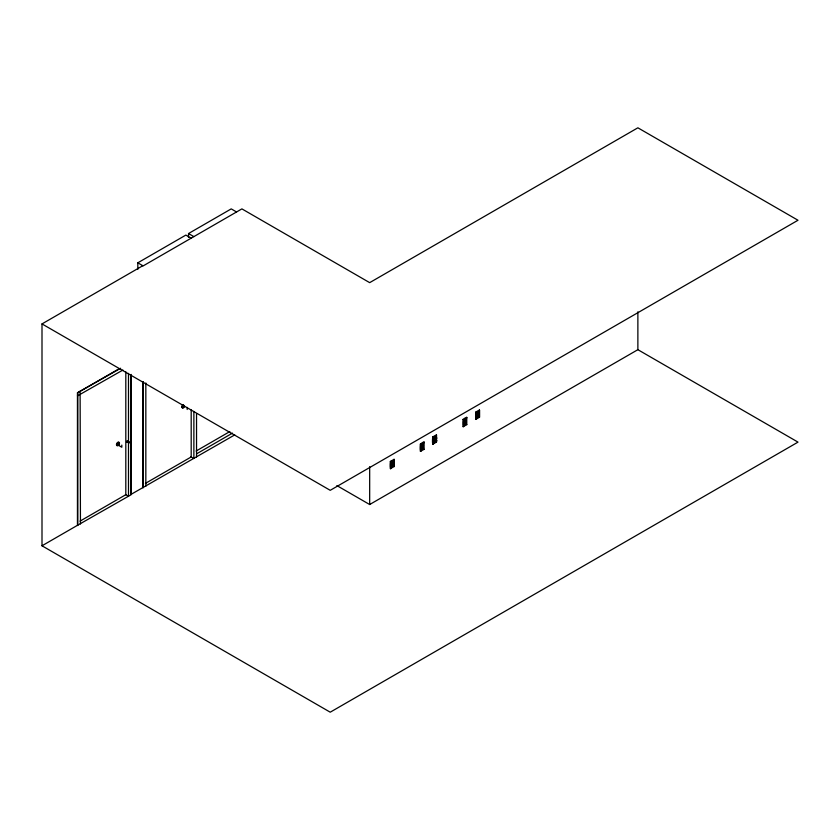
<?xml version="1.0" encoding="UTF-8"?>
<svg xmlns="http://www.w3.org/2000/svg" width="840" height="840" viewBox="0 0 840 840"><rect width="100%" height="100%" fill="white"/><g stroke="black" fill="none" stroke-linecap="round" stroke-linejoin="round"><path stroke-width="1.26" d="M118.787 443.877L117.968 443.405L117.569 444.769L121.811 447.258L121.811 445.084M127.796 441.378C127.627 439.183 125.339 443.142 127.323 442.197M392.007 463.344C392.868 462.042 391.829 465.245 392.102 462.62L393.026 462.084L393.026 462.767L392.102 463.302L392.28 462.126M392.007 465.696C392.868 464.394 391.829 467.596 392.102 464.971L393.026 464.436L393.026 465.119C390.485 466.546 394.506 463.06 391.766 464.782M392.774 463.239L392.291 463.774L391.766 463.019L392.69 462.578M422.026 446.281L422.3 444.791M465.486 423.602L464.489 422.793L465.329 422.3L465.749 423.14C464.289 423.15 464.782 423.192 465.444 423.895M465.381 421.144L465.014 421.796L465.171 421.197M465.024 423.812L464.73 423.98M465.203 422.436L465.885 422.268A1.397 0.809 -60 0 1 465.885 423.791L464.646 424.494A1.397 0.809 -60 0 1 464.678 422.971L464.762 422.835M465.087 422.289L464.331 422.772A1.397 0.809 -60 0 0 464.1 423.507M477.677 412.818L477.498 413.994L478.422 412.776L477.498 413.312L477.74 414.498L477.803 413.931M477.96 415.096L478.558 414.95A1.397 0.809 -60 0 1 478.558 416.472L478.464 416.608M477.162 413.711L478.044 414.173M477.162 415.475L477.162 416.157C477.96 416.84 478.506 415.013 477.099 414.666M477.939 414.666L478.013 416.052M392.343 466.158L392.774 465.591M422.625 444.602L423.045 445.431L422.121 445.967L422.195 444.854M422.688 446.911L423.045 447.794L422.121 448.319L422.867 446.712M422.026 448.634L423.181 448.445A1.397 0.809 -60 0 0 423.181 446.922L421.628 447.416M464.825 421.312L465.749 420.094L465.413 420.588M477.498 416.356L477.834 414.74L478.422 415.128L477.498 416.356L477.498 415.663C478.663 414.204 478.663 416.756 477.456 415.328M392.354 465.832L391.766 465.37C394.411 464.279 391.314 465.455 393.151 465.769M477.75 416.524L477.75 416.356M432.716 444.245L436.411 442.113L436.454 434.847L432.716 436.947C431.666 446.786 434.332 446.513 433.43 437.356L432.716 436.947M422.436 446.849L422.31 448.802M390.348 468.699L394.044 466.568L394.118 459.354L390.348 461.401C389.298 471.24 391.976 470.978 391.062 461.811L390.348 461.401M436.38 435.656L433.43 437.356M479.535 417.322L479.483 410.004L479.441 417.27L475.755 419.401L475.755 412.094L479.441 409.962M391.923 462.578L393.162 461.906A1.397 0.809 -60 0 1 393.162 463.428M393.151 463.418L392.007 464.173M421.628 445.064L422.121 445.967M422.709 445.242L422.31 446.439M422.772 448.214L422.079 447.3M423.181 448.434L422.026 449.19A1.397 0.809 -60 0 1 421.985 447.615L423.181 446.922M464.762 420.483L464.678 420.609A1.418 0.819 -60 0 0 464.646 422.142L465.875 421.428A1.397 0.809 -60 0 0 465.885 419.916L465.476 419.654M464.646 422.951L465.791 422.195M465.003 423.181L465.413 422.94M476.931 414.54A1.397 0.809 -60 0 1 477.015 413.102L478.233 412.388M477.771 414.33L477.162 413.123C479.504 411.779 477.33 413.994 478.17 413.983M477.099 417.018L477.32 417.175A1.397 0.809 -60 0 1 477.351 415.653L478.548 414.918M392.406 463.334L392.007 463.617M392.69 461.895L392.123 463.134M465.612 422.604L464.825 422.982M433.766 440.192L436.706 438.102L436.044 436.558L433.766 437.871L433.766 440.192L436.706 438.102M433.766 442.88L436.706 440.8L436.044 439.257L433.766 440.57L433.766 442.88L436.706 440.8M392.616 464.363L393.162 464.257A1.397 0.809 -60 0 1 393.162 465.78M183.194 405.342L182.721 406.928M183.697 406.949L182.879 406.476L184.002 405.489M392.49 464.006L392.123 464.982M422.531 445.043L422.247 445.746M422.247 447.594L422.531 448.088M477.907 413.081L476.784 412.902L478.485 414.257L477.404 414.866A1.397 0.809 -60 0 1 477.351 413.291L478.558 412.598A1.397 0.809 -60 0 1 478.558 414.12L478.128 414.046M465.234 422.751L464.111 423.077L465.812 423.927M137.823 269.356L137.823 262.815L185.861 235.084L191.195 238.161M188.528 237.458L188.528 233.541L231.231 208.887L236.565 211.974M336.882 485.594L369.673 504.525L637.875 349.681L798 442.124L330.225 712.194L42 545.79L42 323.915L142.832 265.703M42 545.79L77.448 525.326L77.448 392.816L119.217 368.707M77.448 392.816L120.666 368.256M122.903 370.041L77.448 395.903M196.119 451.038L229.824 431.571M80.01 521.147L125.811 494.707L125.811 371.816M145.394 483.399L191.195 456.96L191.195 409.889M196.539 453.873L232.491 433.115M130.82 375.543L130.82 494.508L234.738 434.899M77.448 525.326L131.155 494.707L131.155 374.43M420.378 444.066C425.009 440.181 425.702 442.733 421.082 444.476L420.378 444.066C419.318 453.915 421.995 453.642 421.082 444.476M463.071 419.412C467.596 415.643 468.51 417.921 463.785 419.832L463.071 419.412C462.021 429.261 464.699 428.988 463.785 419.832M391.062 461.811L394.012 460.11M475.755 412.094L476.459 412.514L479.409 410.802M422.026 446.838L423.181 446.082A1.397 0.809 -60 0 0 423.181 444.57L421.943 445.253A1.397 0.809 -60 0 0 421.985 446.786L422.058 446.828M465.791 419.843L464.646 420.599A1.397 0.809 -60 0 0 464.678 422.132M476.784 413.406L476.889 412.85M422.121 445.284L422.636 444.99M465.098 421.659L465.791 421.575L464.835 421.092L465.329 419.947M477.162 413.805L478.086 413.269M477.519 413.837L478.286 412.933L477.456 412.566M391.913 463.06L393.089 463.554L391.923 464.132A1.397 0.809 -60 0 1 391.955 462.599M422.793 446.229L422.195 445.536M478.139 414.781L477.015 415.454A1.397 0.809 -60 0 0 476.931 416.892M393.068 464.184L391.923 464.94A1.397 0.809 -60 0 0 391.955 466.473L393.089 465.906M464.489 423.476L465.497 423.654M477.162 416.157L478.086 415.622M392.647 465.665L392.038 466.515M477.404 417.218L478.485 416.608L476.889 415.706M420.378 451.374L424.158 449.295M463.071 426.72L466.862 424.641M465.056 423.318L465.003 422.499L465.518 423.077M128.825 443.058C131.649 442.323 127.145 440.37 127.197 442.522M392.175 462.189L393.026 462.767L392.06 462.284M477.971 416.262L477.572 415.926M392.774 465.644L392.616 464.678M475.755 419.401L476.459 418.95L476.459 412.514M188.528 233.541L193.872 236.618M477.456 412.976L478.286 413.343M476.784 412.902L477.519 413.332M477.55 414.866L478.286 415.286M477.572 415.233L476.784 415.758L478.17 416.608M465.003 420.137L465.339 421.019L464.898 420.2M464.846 420.651L464.331 420.409A1.397 0.809 -60 0 0 464.1 421.155M464.898 420.882L465.486 421.25M464.489 421.029L465.497 421.575M464.489 421.124L465.066 421.554M464.111 422.572L464.846 423.003M137.823 262.815L143.157 265.902L241.899 208.887L369.673 282.649L637.875 127.806L798 220.248L330.225 490.319L42 323.915M436.506 442.166L436.454 434.847M422.142 445.736L422.751 446.019M421.722 446.639L423.045 447.101L421.785 447.447M422.3 447.143L422.814 447.72M422.195 447.888L422.793 448.308M421.785 448.035L422.793 448.581M393.089 461.864L392.038 462.462M392.942 462.126L392.123 462.63M392.28 462.808L392.616 462.326M392.175 462.872L392.774 463.292M391.639 463.218L392.375 463.638M392.175 465.224L392.742 465.538M394.139 466.62L394.044 459.27M391.766 465.465L392.343 465.895L391.639 465.57M80.115 391.282L80.451 523.981M190.869 456.761L193.872 458.493L193.872 411.432M125.486 494.508L128.489 496.251L128.489 373.359M118.388 443.142L117.474 443.384L117.233 444.581M433.766 437.871L434.427 439.415M433.766 440.57L434.427 442.113M637.875 311.829L637.875 349.681M478.086 412.587L478.191 413.395M466.767 417.281L466.767 424.589M465.339 422.688L465.339 423.37M436.044 436.558L436.044 438.869M436.044 439.257L436.044 441.567M424.074 441.935L424.074 449.243M422.195 447.206L422.121 448.319M369.673 466.683L369.673 504.525M196.539 413.501L196.539 456.96M187.194 407.369L187.194 409.511M145.834 382.956L145.834 486.234M143.157 381.875L143.157 487.767M142.832 381.685L142.832 487.578M77.773 393.015L77.773 525.525M182.847 407.799A1.89 1.092 -60 0 1 181.871 406.675A1.89 1.092 -60 0 1 183.194 404.565M184.475 406.844A1.89 1.092 -60 0 1 182.291 407.6A1.89 1.092 -60 0 1 183.53 404.765M117.138 445.578A1.89 1.092 -60 0 1 116.655 443.751A1.89 1.092 -60 0 1 118.472 442.134A1.89 1.092 -60 0 1 118.965 443.961M118.472 444.812A1.89 1.092 -60 0 1 118.157 445.147M119.081 444.591A1.89 1.092 -60 0 1 116.886 445.305A1.89 1.092 -60 0 1 118.261 442.449A1.89 1.092 -60 0 1 119.301 444.15M421.407 448.161A1.397 0.809 -60 0 1 421.649 447.426M421.407 445.809A1.397 0.809 -60 0 1 421.649 445.074M391.377 465.497A1.397 0.809 -60 0 1 391.534 464.94M391.377 463.144A1.397 0.809 -60 0 1 391.619 462.409"/></g></svg>
